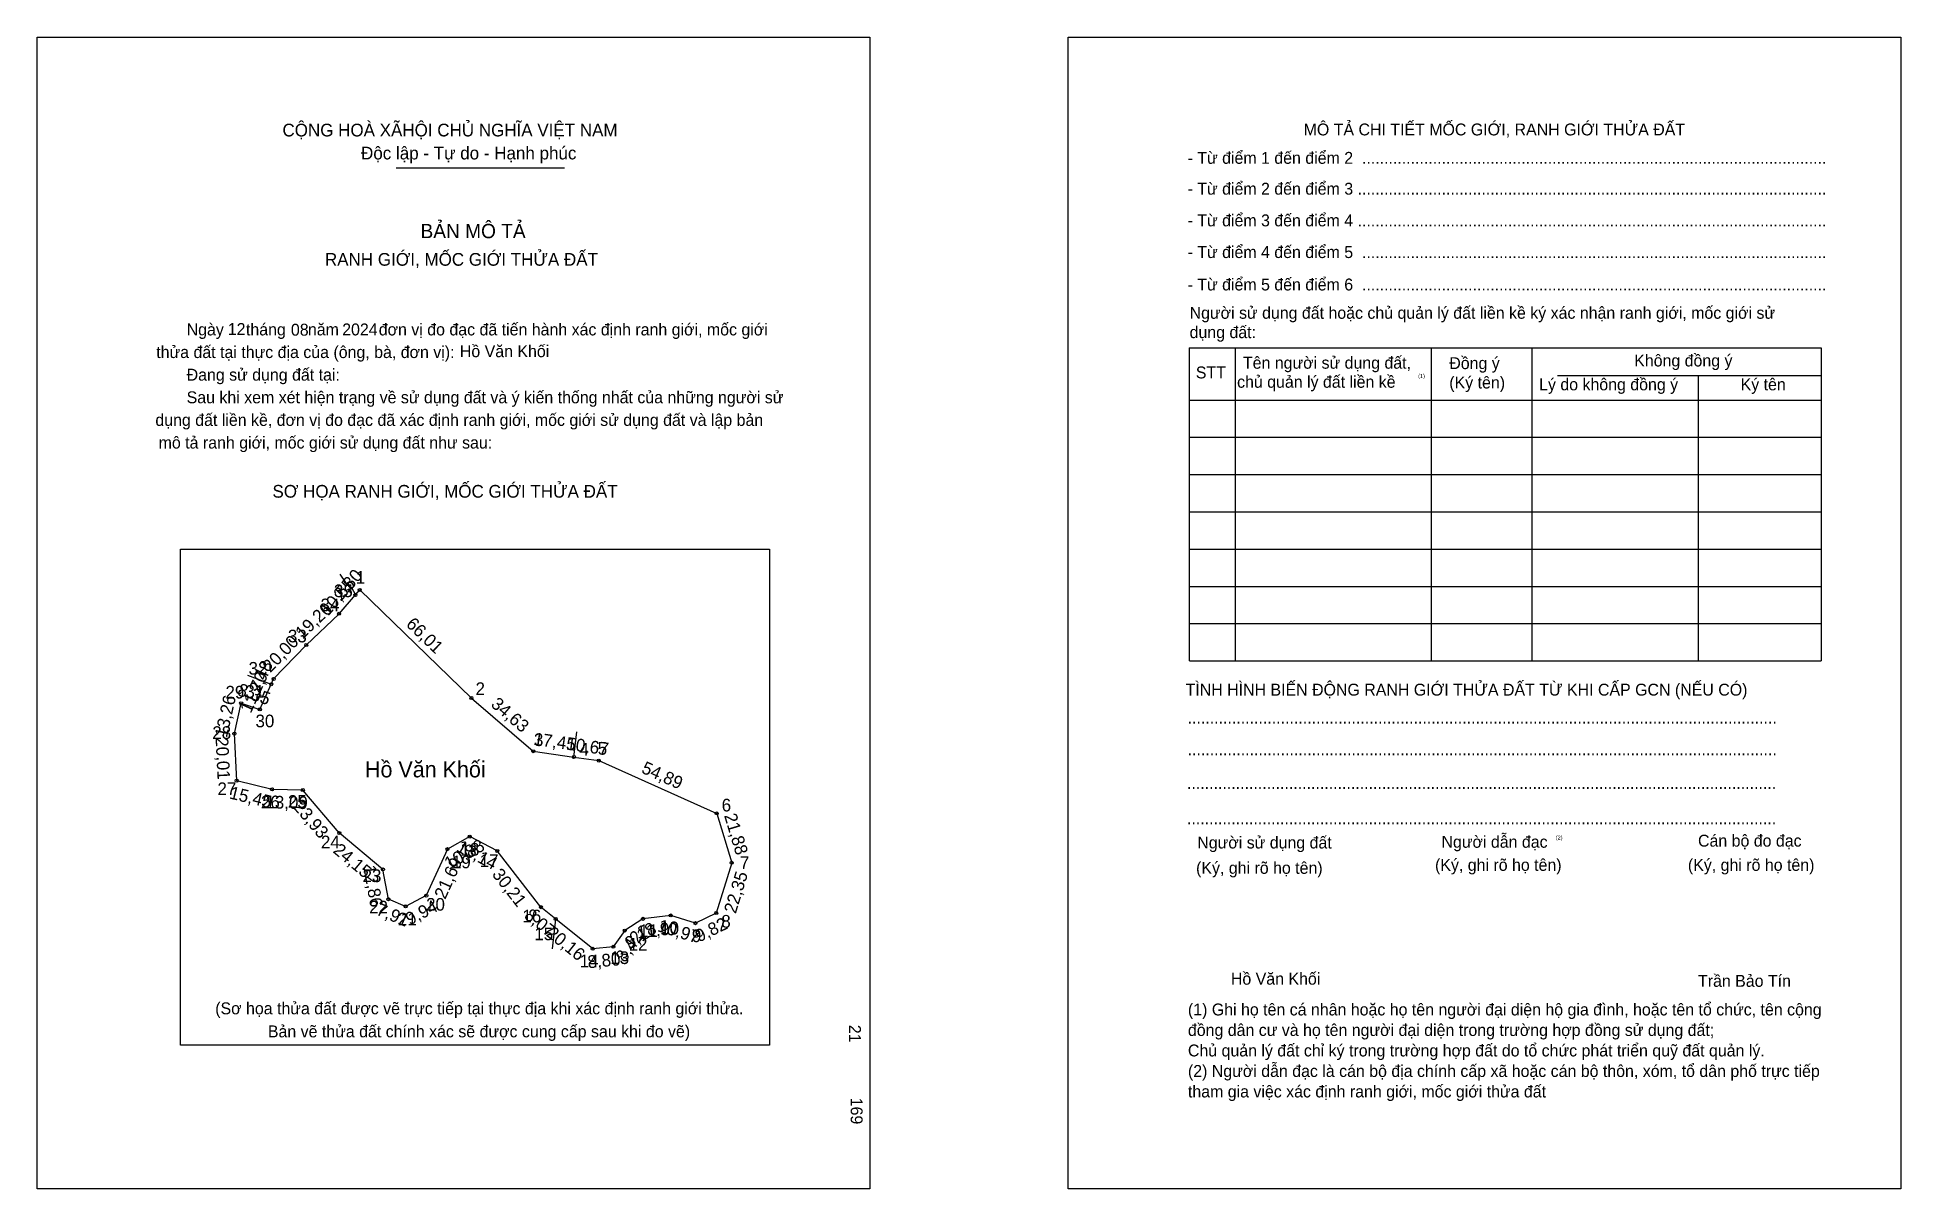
# Model space of a CAD drawing. Extents: x 549310 to 550101, y 1824733 to 1825222.
import ezdxf

# ---------------------------------------------------------------- set-up
doc = ezdxf.new("R2010")
doc.units = 0
for name, color, linetype in [('bmtKhungInTrang1', 7, 'Continuous'), ('bmtKhungInTrang2', 7, 'Continuous'), ('bmtNoiDung', 7, 'Continuous'), ('bmtTemplate', 7, 'Continuous'), ('CanhThua', 7, 'Continuous'), ('ChieuDaiCanhThua', 7, 'Continuous'), ('MocDinhThua', 7, 'Continuous'), ('RauThua', 7, 'Continuous'), ('SoHieuDinhThua', 7, 'Continuous'), ('TenChuSuDung', 7, 'Continuous')]:
    doc.layers.add(name, color=color, linetype=linetype)

msp = doc.modelspace()

# ---------------------------------------------------------------- linework, layer by layer
at = {"layer": 'bmtKhungInTrang1'}
msp.add_lwpolyline([(549309.78, 1825221.9), (549663.33, 1825221.9), (549663.33, 1824732.9), (549309.78, 1824732.9)], close=True, dxfattribs=at)
at = {"layer": 'bmtKhungInTrang2'}
msp.add_lwpolyline([(549747.64, 1825221.9), (550101.19, 1825221.9), (550101.19, 1824732.9), (549747.64, 1824732.9)], close=True, dxfattribs=at)
at = {"layer": 'bmtTemplate'}
for p, q in [((549462.14, 1825166.48), (549533.63, 1825166.48)), ((549818.57, 1825090.01), (549818.57, 1824957.07)), ((549901.74, 1825090.01), (549901.74, 1824957.07)), ((549944.52, 1825090.17), (549944.52, 1824957.07)), ((550067.34, 1825090.01), (550067.34, 1824957.07)), ((549955.38, 1825078.3), (550067.34, 1825078.3)), ((549799.18, 1825067.85), (550067.34, 1825067.85)), ((549799.18, 1825052.03), (550067.34, 1825052.03)), ((549799.18, 1825036.2), (550067.34, 1825036.2)), ((549799.18, 1825020.38), (550067.34, 1825020.38)), ((549799.18, 1825004.55), (550067.34, 1825004.55)), ((549799.18, 1824988.72), (550067.34, 1824988.72)), ((549799.18, 1824972.9), (550067.34, 1824972.9)), ((549799.18, 1824957.07), (550067.34, 1824957.07))]:
    msp.add_line(p, q, dxfattribs=at)
for points in [[(549799.01, 1825090.01), (550067.34, 1825090.01)], [(549799.01, 1825090.01), (549799.01, 1824957.07)], [(550015.15, 1825078.14), (550015.15, 1824957.07)]]:
    msp.add_lwpolyline(points, dxfattribs=at)
msp.add_lwpolyline([(549370.61, 1824793.8), (549370.61, 1825004.53), (549620.77, 1825004.53), (549620.77, 1824793.8)], close=True, dxfattribs=at)
at = {"layer": 'CanhThua'}
for p, q in [((549437.96, 1824977.11), (549444.88, 1824985.07)), ((549444.88, 1824985.07), (549446.72, 1824987.18)), ((549446.72, 1824987.18), (549494.18, 1824941.3)), ((549424.02, 1824963.81), (549437.96, 1824977.11)), ((549410.17, 1824949.39), (549424.02, 1824963.81)), ((549404.3, 1824936.47), (549409.14, 1824947.13)), ((549409.14, 1824947.13), (549410.17, 1824949.39)), ((549393.49, 1824926.16), (549396.37, 1824939.1)), ((549396.37, 1824939.1), (549404.3, 1824936.47)), ((549494.18, 1824941.3), (549520.42, 1824918.69)), ((549394.47, 1824906.18), (549393.49, 1824926.16)), ((549520.42, 1824918.69), (549537.7, 1824916.23)), ((549537.7, 1824916.23), (549548.26, 1824914.72)), ((549548.26, 1824914.72), (549598.35, 1824892.27)), ((549409.48, 1824902.49), (549394.47, 1824906.18)), ((549422.56, 1824902.22), (549409.48, 1824902.49)), ((549438.05, 1824883.98), (549422.56, 1824902.22)), ((549598.35, 1824892.27), (549604.7, 1824871.33)), ((549456.6, 1824868.51), (549438.05, 1824883.98)), ((549493.48, 1824882.44), (549483.97, 1824877.14)), ((549505.11, 1824876.33), (549493.48, 1824882.44)), ((549483.97, 1824877.14), (549475.01, 1824857.38)), ((549523.66, 1824852.48), (549505.11, 1824876.33)), ((549458.88, 1824855.86), (549456.6, 1824868.51)), ((549604.7, 1824871.33), (549598.13, 1824849.97)), ((549475.01, 1824857.38), (549466.18, 1824852.82)), ((549466.18, 1824852.82), (549458.88, 1824855.86)), ((549529.95, 1824847.43), (549523.66, 1824852.48)), ((549578.82, 1824848.95), (549567.01, 1824847.52)), ((549589.3, 1824845.68), (549578.82, 1824848.95)), ((549598.13, 1824849.97), (549589.3, 1824845.68)), ((549545.68, 1824834.81), (549529.95, 1824847.43)), ((549559.3, 1824842.53), (549554.43, 1824835.66)), ((549567.01, 1824847.52), (549559.3, 1824842.53)), ((549554.43, 1824835.66), (549545.68, 1824834.81))]:
    msp.add_line(p, q, dxfattribs=at)
at = {"layer": 'MocDinhThua'}
for centre in [(549444.88, 1824985.07), (549446.72, 1824987.18), (549437.96, 1824977.11), (549424.02, 1824963.81), (549409.14, 1824947.13), (549410.17, 1824949.39), (549396.37, 1824939.1), (549404.3, 1824936.47), (549494.18, 1824941.3), (549393.49, 1824926.16), (549520.42, 1824918.69), (549537.7, 1824916.23), (549548.26, 1824914.72), (549394.47, 1824906.18), (549409.48, 1824902.49), (549422.56, 1824902.22), (549598.35, 1824892.27), (549438.05, 1824883.98), (549493.48, 1824882.44), (549483.97, 1824877.14), (549505.11, 1824876.33), (549456.6, 1824868.51), (549604.7, 1824871.33), (549475.01, 1824857.38), (549458.88, 1824855.86), (549466.18, 1824852.82), (549523.66, 1824852.48), (549578.82, 1824848.95), (549598.13, 1824849.97), (549529.95, 1824847.43), (549559.3, 1824842.53), (549567.01, 1824847.52), (549589.3, 1824845.68), (549545.68, 1824834.81), (549554.43, 1824835.66)]:
    msp.add_circle(centre, 0.645, dxfattribs=at)
at = {"layer": 'RauThua'}
for p, q in [((549438.33, 1824993.92), (549440.75, 1824990.29)), ((549440.75, 1824990.29), (549443.23, 1824988.23)), ((549443.23, 1824988.23), (549444.88, 1824985.13)), ((549444.88, 1824985.13), (549444.88, 1824985.07)), ((549399.1, 1824951.02), (549409.14, 1824947.13)), ((549537.7, 1824916.23), (549538.9, 1824926.92)), ((549528.53, 1824834.78), (549529.95, 1824847.43))]:
    msp.add_line(p, q, dxfattribs=at)

# ---------------------------------------------------------------- texts
at = {"layer": 'bmtNoiDung'}
for s, height, p in [('12', 5.059, (549390.69, 1825095.46)), ('08', 5.059, (549417.51, 1825095.18)), ('2024', 5.059, (549439.28, 1825095.29)), ('Hồ Văn Khối', 5.0587, (549489.25, 1825086.05)), ('Hồ Văn Khối', 5.0587, (549816.71, 1824819.56))]:
    msp.add_text(s, height=height, dxfattribs=at).set_placement(p)
for s, p in [('21', (549654.53, 1824802.51)), ('169', (549655.25, 1824771.55))]:
    msp.add_text(s, height=5.059, rotation=270, dxfattribs=at).set_placement(p)
at = {"layer": 'bmtTemplate'}
for s, height, p in [('CỘNG HOÀ XÃHỘI CHỦ NGHĨA VIỆT NAM', 5.3959, (549413.92, 1825179.79)), ('MÔ TẢ CHI TIẾT MỐC GIỚI, RANH GIỚI THỬA ĐẤT', 5.0567, (549847.61, 1825180.22)), ('Độc lập - Tự do - Hạnh phúc', 5.3959, (549447.29, 1825170.03)), ('- Từ điểm 1 đến điểm 2  .........................................................................................................', 5.05673, (549798.32, 1825168.16)), ('- Từ điểm 2 đến điểm 3 ..........................................................................................................', 5.05673, (549798.32, 1825155.06)), ('BẢN MÔ TẢ', 6.07, (549472.55, 1825136.59)), ('- Từ điểm 3 đến điểm 4 ..........................................................................................................', 5.05673, (549798.32, 1825141.6)), ('- Từ điểm 4 đến điểm 5  .........................................................................................................', 5.05673, (549798.32, 1825128.15)), ('RANH GIỚI, MỐC GIỚI THỬA ĐẤT', 5.3959, (549431.96, 1825124.88)), ('- Từ điểm 5 đến điểm 6  .........................................................................................................', 5.05673, (549798.32, 1825114.38)), ('Người sử dụng đất hoặc chủ quản lý đất liền kề ký xác nhận ranh giới, mốc giới sử', 5.0567, (549799.18, 1825102.36)), ('Ngày     tháng     năm         đơn vị đo đạc đã tiến hành xác định ranh giới, mốc giới ', 5.0587, (549373.22, 1825095.29)), ('dụng đất:', 5.057, (549799.18, 1825094.13)), ('thửa đất tại thực địa của (ông, bà, đơn vị):', 5.0587, (549360.32, 1825085.68)), ('Tên người sử dụng đất,', 5.0567, (549821.83, 1825081.15)), ('Đồng ý', 5.057, (549909.47, 1825080.99)), ('Không đồng ý', 5.0567, (549988, 1825082.1)), ('Đang sử dụng đất tại:', 5.0587, (549373.22, 1825076.07)), ('STT', 5.057, (549801.82, 1825077.03)), ('chủ quản lý đất liền kề', 5.0567, (549819.35, 1825073.06)), ('(1)', 1.686, (549896.26, 1825077.22)), ('Sau khi xem xét hiện trạng về sử dụng đất và ý kiến thống nhất của những người sử ', 5.0587, (549373.22, 1825066.47)), ('(Ký tên)', 5.057, (549909.47, 1825072.76)), ('Lý do không đồng ý', 5.0567, (549947.62, 1825071.97)), ('Ký tên', 5.057, (550033.19, 1825071.97)), ('dụng đất liền kề, đơn vị đo đạc đã xác định ranh giới, mốc giới sử dụng đất và lập bản', 5.0587, (549359.94, 1825056.86)), ('mô tả ranh giới, mốc giới sử dụng đất như sau:', 5.0587, (549361.33, 1825047.25)), ('SƠ HỌA RANH GIỚI, MỐC GIỚI THỬA ĐẤT', 5.3959, (549409.67, 1825026.38)), ('TÌNH HÌNH BIẾN ĐỘNG RANH GIỚI THỬA ĐẤT TỪ KHI CẤP GCN (NẾU CÓ)', 5.0567, (549797.47, 1824942.31)), ('.....................................................................................................................................', 5.06432, (549798.32, 1824930.41)), ('.....................................................................................................................................', 5.06432, (549798.32, 1824916.96)), ('.....................................................................................................................................', 5.06432, (549798.06, 1824902.72)), ('.....................................................................................................................................', 5.06432, (549798.06, 1824887.68)), ('Người sử dụng đất', 5.0567, (549802.44, 1824877.4)), ('Người dẫn đạc', 5.0567, (549906.16, 1824877.71)), ('(2)', 1.686, (549954.72, 1824881.2)), ('Cán bộ đo đạc', 5.0567, (550015.1, 1824878.19)), ('(Ký, ghi rõ họ tên)', 5.0567, (549903.41, 1824867.9)), ('(Ký, ghi rõ họ tên)', 5.0567, (550010.8, 1824867.9)), ('(Ký, ghi rõ họ tên)', 5.0567, (549801.93, 1824866.64)), ('Trần Bảo Tín', 5.0567, (550015.1, 1824818.65)), ('(Sơ họa thửa đất được vẽ trực tiếp tại thực địa khi xác định ranh giới thửa.', 5.0587, (549385.36, 1824806.97)), ('(1) Ghi họ tên cá nhân hoặc họ tên người đại diện hộ gia đình, hoặc tên tổ chức, tên cộng', 5.0567, (549798.47, 1824806.49)), ('Bản vẽ thửa đất chính xác sẽ được cung cấp sau khi đo vẽ)', 5.0587, (549407.73, 1824797.19)), ('đồng dân cư và họ tên người đại diện trong trường hợp đồng sử dụng đất;', 5.0567, (549798.47, 1824797.78)), ('Chủ quản lý đất chỉ ký trong trường hợp đất do tổ chức phát triển quỹ đất quản lý.', 5.0567, (549798.47, 1824789.08)), ('(2) Người dẫn đạc là cán bộ địa chính cấp xã hoặc cán bộ thôn, xóm, tổ dân phố trực tiếp', 5.0567, (549798.47, 1824780.37)), ('tham gia việc xác định ranh giới, mốc giới thửa đất', 5.0567, (549798.47, 1824771.67))]:
    msp.add_text(s, height=height, dxfattribs=at).set_placement(p)
at = {"layer": 'ChieuDaiCanhThua'}
for s, rotation, p in [('10,55', 48.97808, (549433.32, 1824975.88)), ('2,80', 48.9775, (549439.1, 1824982.51)), ('19,26', 43.64744, (549422.46, 1824966.04)), ('20,00', 46.16071, (549408.77, 1824951.81)), ('66,01', 315.96665, (549466.06, 1824972.23)), ('11,70', 65.5682, (549400.46, 1824934.52)), ('2,48', 65.57132, (549404.25, 1824942.87)), ('8,35', 341.67572, (549394.39, 1824942.59)), ('13,26', 77.42009, (549390.3, 1824924.21)), ('34,63', 319.24689, (549502.07, 1824938.05)), ('20,01', 272.82451, (549385.49, 1824924.47)), ('17,45', 351.88429, (549520.28, 1824921.43)), ('10,67', 351.88281, (549534.22, 1824919.44)), ('54,89', 335.85745, (549565.98, 1824909.72)), ('15,45', 346.20209, (549391.07, 1824898.7)), ('13,09', 358.83533, (549406.63, 1824894.48)), ('23,93', 310.3224, (549418.18, 1824894.92)), ('21,88', 286.88885, (549601.42, 1824891.41)), ('10,88', 29.1318, (549484.59, 1824868.25)), ('24,15', 320.18228, (549435.05, 1824875.97)), ('21,69', 65.61353, (549483.03, 1824855.52)), ('13,14', 332.3235, (549487.39, 1824876.52)), ('12,86', 280.23072, (549448.16, 1824869.83)), ('30,21', 307.8645, (549502.67, 1824866.33)), ('22,35', 72.90255, (549606.41, 1824849.44)), ('7,91', 337.42473, (549453.32, 1824849.43)), ('9,94', 27.2923, (549467.96, 1824844.66)), ('8,07', 321.25041, (549516.19, 1824848.13)), ('20,16', 321.24432, (549525.57, 1824840.6)), ('8,42', 54.64828, (549559.33, 1824828.63)), ('9,18', 32.9333, (549561.55, 1824834.37)), ('11,90', 6.89038, (549564.73, 1824839.12)), ('10,97', 342.67618, (549572.85, 1824842.36)), ('9,82', 25.89421, (549590.84, 1824837.46)), ('8,80', 5.5752, (549543.74, 1824826.51))]:
    msp.add_text(s, height=5.378, rotation=rotation, dxfattribs=at).set_placement(p)
at = {"layer": 'SoHieuDinhThua'}
for s, height, p in [('1', 5.38, (549445.09, 1824989.87)), ('34', 5.378, (549430.08, 1824978.13)), ('35', 5.378, (549435.77, 1824984.14)), ('33', 5.378, (549416.22, 1824964.93)), ('32', 5.378, (549399.51, 1824951.22)), ('29', 5.378, (549389.71, 1824941.09)), ('31', 5.378, (549398.18, 1824941.39)), ('2', 5.38, (549495.92, 1824942.58)), ('28', 5.378, (549384.12, 1824923.93)), ('30', 5.378, (549402.46, 1824928.86)), ('3', 5.38, (549520.72, 1824920.9)), ('4', 5.38, (549540.04, 1824916.83)), ('5', 5.38, (549547.81, 1824917.2)), ('27', 5.378, (549386.32, 1824900.06)), ('26', 5.378, (549404.77, 1824894.47)), ('25', 5.378, (549416.23, 1824894.68)), ('6', 5.38, (549600.46, 1824893.13)), ('24', 5.378, (549430.27, 1824877.47)), ('19', 5.378, (549485.89, 1824868.98)), ('18', 5.378, (549489.53, 1824874.37)), ('17', 5.378, (549497.66, 1824869.52)), ('7', 5.38, (549608.16, 1824868.63)), ('23', 5.378, (549447.94, 1824863.12)), ('22', 5.378, (549450.71, 1824849.8)), ('21', 5.378, (549462.92, 1824844.76)), ('20', 5.378, (549474.91, 1824850.98)), ('16', 5.378, (549515.82, 1824846.02)), ('8', 5.38, (549600.29, 1824843.78)), ('15', 5.378, (549520.88, 1824838.45)), ('11', 5.378, (549565.35, 1824839.77)), ('10', 5.378, (549574.34, 1824840.9)), ('9', 5.38, (549587.78, 1824837.63)), ('13', 5.378, (549553.13, 1824828.32)), ('12', 5.378, (549560.91, 1824834.02)), ('14', 5.378, (549540.14, 1824826.97))]:
    msp.add_text(s, height=height, dxfattribs=at).set_placement(p)
at = {"layer": 'TenChuSuDung'}
msp.add_text('Hồ Văn Khối', height=6.8248, dxfattribs=at).set_placement((549448.96, 1824907.59))

doc.saveas('drawing.dxf')
